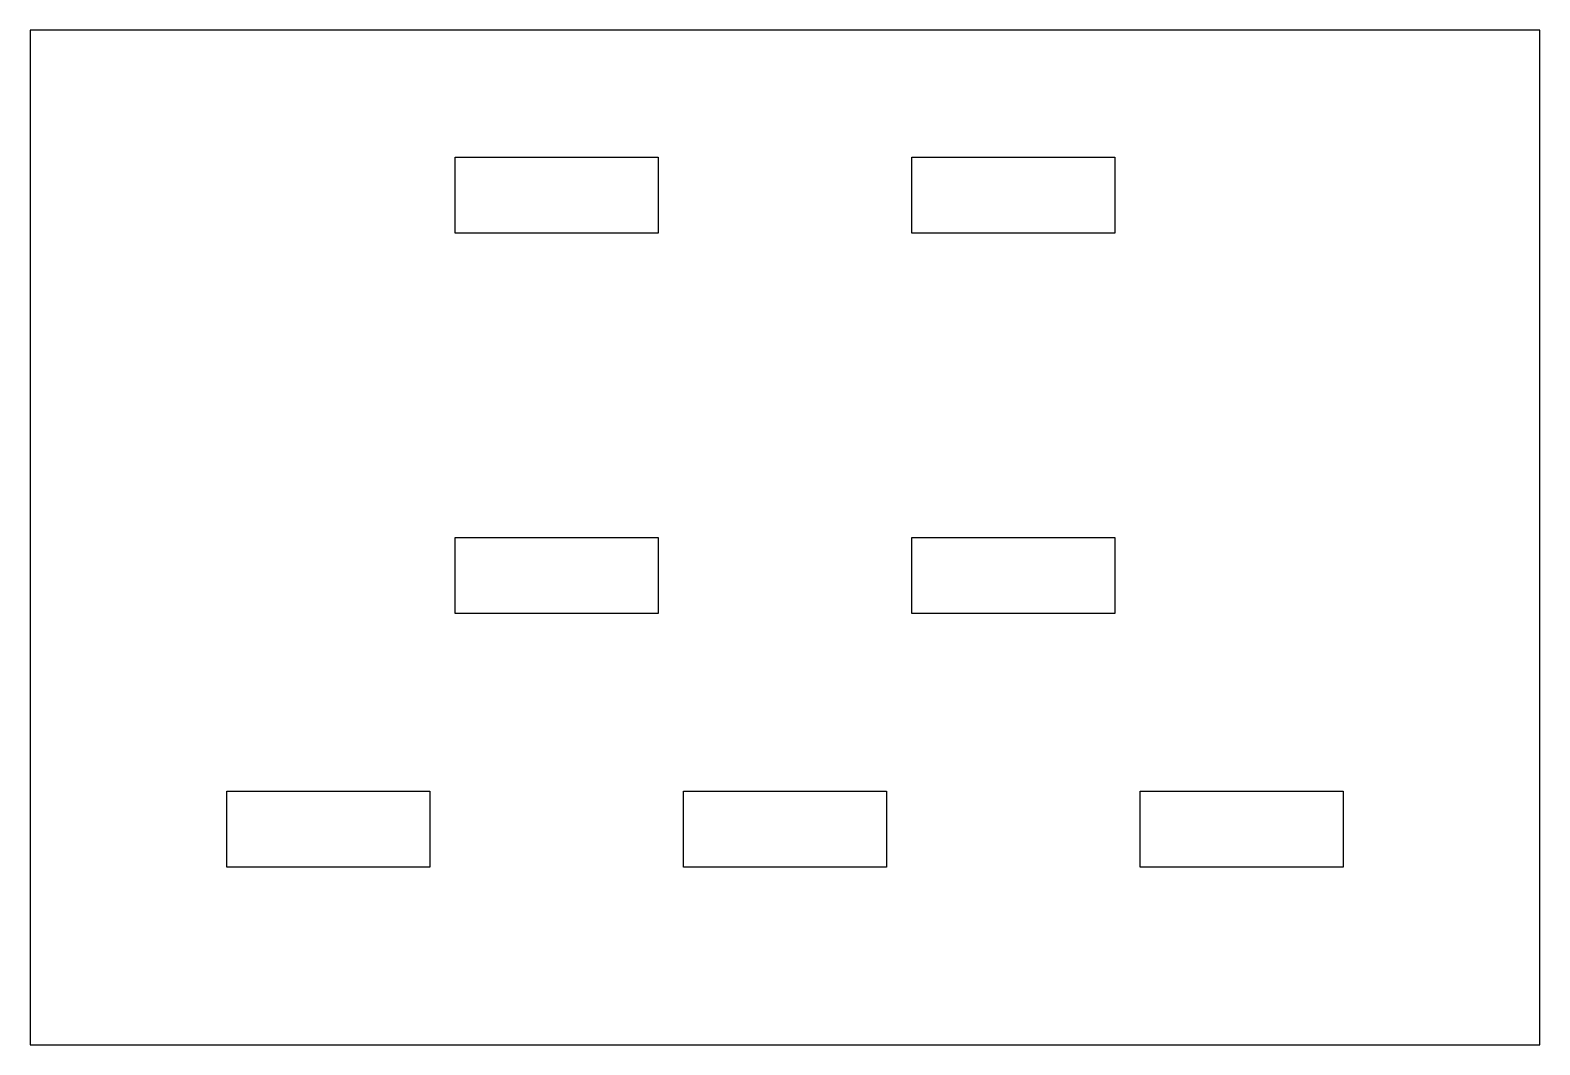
# Model space of a CAD drawing. Header units: millimetres. Extents: x -59.5 to 0, y -32 to 8.
import ezdxf

# ---------------------------------------------------------------- set-up
doc = ezdxf.new("R2010")
doc.units = ezdxf.units.MM

msp = doc.modelspace()

# ---------------------------------------------------------------- linework, layer by layer
for points in [[(0, 8), (-59.5, 8), (-59.5, -32), (0, -32)], [(-34.75, 3), (-34.75, 0), (-42.75, 0), (-42.75, 3)], [(-24.75, 0), (-24.75, 3), (-16.75, 3), (-16.75, 0)], [(-34.75, -12), (-34.75, -15), (-42.75, -15), (-42.75, -12)], [(-16.75, -12), (-16.75, -15), (-24.75, -15), (-24.75, -12)], [(-43.75, -22), (-43.75, -25), (-51.75, -25), (-51.75, -22)], [(-25.75, -22), (-25.75, -25), (-33.75, -25), (-33.75, -22)], [(-7.75, -22), (-7.75, -25), (-15.75, -25), (-15.75, -22)]]:
    msp.add_lwpolyline(points, close=True)

doc.saveas('drawing.dxf')
